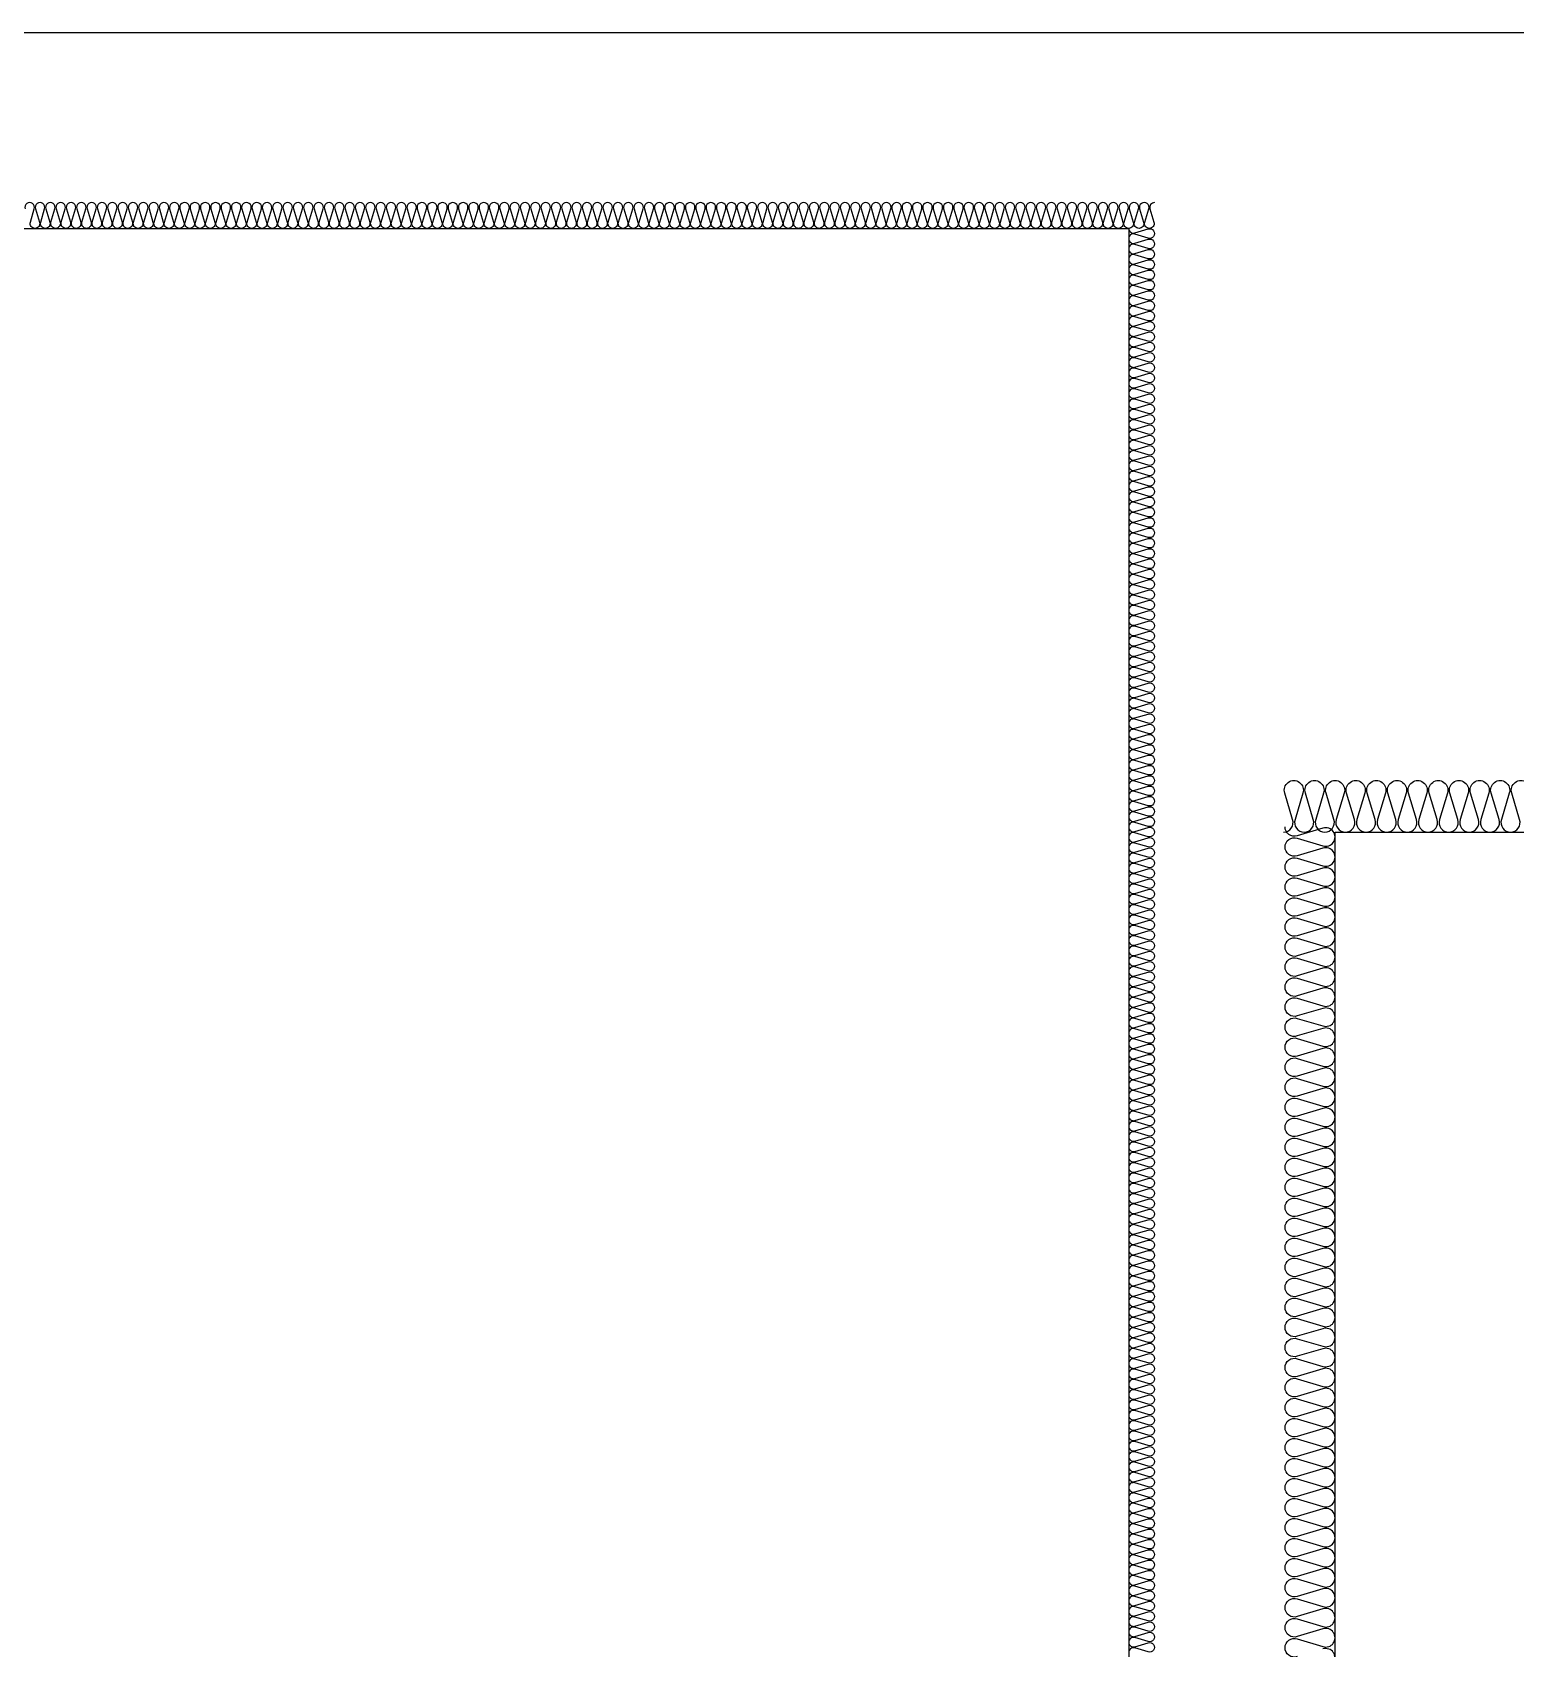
# Model space of a CAD drawing. Header units: millimetres. Extents: x 19868 to 801382, y -4805 to 85279.
# Drawn here: x 556363 to 559238, y 40546 to 43679 of the extents above; entities that cross this region are included whole.
import ezdxf

# ---------------------------------------------------------------- set-up
doc = ezdxf.new("R2010")
doc.units = ezdxf.units.MM
doc.header["$LTSCALE"] = 250
doc.layers.add('A-FIN', color=6, linetype='Continuous')
doc.layers.add('ISL', color=251, linetype='Continuous')

msp = doc.modelspace()

# ---------------------------------------------------------------- linework, layer by layer
at = {"layer": 'A-FIN'}
msp.add_line((547938.2, 43678.9), (575738.2, 43678.9), dxfattribs=at)
at = {"layer": 'ISL'}
for points in [[(542738.2, 35028.9), (542788.2, 35028.9), (542788.2, 42428.9), (543588.2, 42428.9), (543588.2, 43348.9), (547688.2, 43348.9), (547688.2, 42378.9), (548588.2, 42378.9), (548588.2, 43298.9), (558488.2, 43298.9), (558488.2, 35028.9), (558538.2, 35028.9)], [(558888.2, 34478.9), (558888.2, 42128.9), (559638.2, 42128.9), (559638.2, 43248.9), (569638.2, 43248.9), (569638.2, 42328.9), (570638.2, 42328.9), (570638.2, 43248.9), (574638.2, 43248.9), (574638.2, 42328.9), (575638.2, 42328.9), (575638.2, 43108.9), (579438.2, 43108.9), (579438.2, 42878.9), (579538.2, 42878.9)]]:
    msp.add_lwpolyline(points, dxfattribs=at)
for points in [[(558538.2, 43348.9, 0.508311), (558529.4, 43336.8), (558537.1, 43311.1, -0.509267), (558528.2, 43298.9, -0.509267), (558519.4, 43311.1), (558527.1, 43336.8, 1.372593), (558509.4, 43336.8), (558517.1, 43311.1, -0.509267), (558508.2, 43298.9, -0.509267), (558499.4, 43311.1), (558507.1, 43336.8, 1.372593), (558489.4, 43336.8), (558497.1, 43311.1, -0.509267), (558488.2, 43298.9, -0.509267), (558479.4, 43311.1), (558487.1, 43336.8, 1.372593), (558469.4, 43336.8), (558477.1, 43311.1, -0.509267), (558468.2, 43298.9, -0.509267), (558459.4, 43311.1), (558467.1, 43336.8, 1.372593), (558449.4, 43336.8), (558457.1, 43311.1, -0.509267), (558448.2, 43298.9, -0.509267), (558439.4, 43311.1), (558447.1, 43336.8, 1.372593), (558429.4, 43336.8), (558437.1, 43311.1, -0.509267), (558428.2, 43298.9, -0.509267), (558419.4, 43311.1), (558427.1, 43336.8, 1.372593), (558409.4, 43336.8), (558417.1, 43311.1, -0.509267), (558408.2, 43298.9, -0.509267), (558399.4, 43311.1), (558407.1, 43336.8, 1.372593), (558389.4, 43336.8), (558397.1, 43311.1, -0.509267), (558388.2, 43298.9, -0.509267), (558379.4, 43311.1), (558387.1, 43336.8, 1.372593), (558369.4, 43336.8), (558377.1, 43311.1, -0.509267), (558368.2, 43298.9, -0.509267), (558359.4, 43311.1), (558367.1, 43336.8, 1.372593), (558349.4, 43336.8), (558357.1, 43311.1, -0.509267), (558348.2, 43298.9, -0.509267), (558339.4, 43311.1), (558347.1, 43336.8, 1.372593), (558329.4, 43336.8), (558337.1, 43311.1, -0.509267), (558328.2, 43298.9, -0.509267), (558319.4, 43311.1), (558327.1, 43336.8, 1.372593), (558309.4, 43336.8), (558317.1, 43311.1, -0.509267), (558308.2, 43298.9, -0.509267), (558299.4, 43311.1), (558307.1, 43336.8, 1.372593), (558289.4, 43336.8), (558297.1, 43311.1, -0.509267), (558288.2, 43298.9, -0.509267), (558279.4, 43311.1), (558287.1, 43336.8, 1.372593), (558269.4, 43336.8), (558277.1, 43311.1, -0.509267), (558268.2, 43298.9, -0.509267), (558259.4, 43311.1), (558267.1, 43336.8, 1.372593), (558249.4, 43336.8), (558257.1, 43311.1, -0.509267), (558248.2, 43298.9, -0.509267), (558239.4, 43311.1), (558247.1, 43336.8, 1.372593), (558229.4, 43336.8), (558237.1, 43311.1, -0.509267), (558228.2, 43298.9, -0.509267), (558219.4, 43311.1), (558227.1, 43336.8, 1.372593), (558209.4, 43336.8), (558217.1, 43311.1, -0.509267), (558208.2, 43298.9, -0.509267), (558199.4, 43311.1), (558207.1, 43336.8, 1.372593), (558189.4, 43336.8), (558197.1, 43311.1, -0.509267), (558188.2, 43298.9, -0.509267), (558179.4, 43311.1), (558187.1, 43336.8, 1.372593), (558169.4, 43336.8), (558177.1, 43311.1, -0.509267), (558168.2, 43298.9, -0.509267), (558159.4, 43311.1), (558167.1, 43336.8, 1.372593), (558149.4, 43336.8), (558157.1, 43311.1, -0.509267), (558148.2, 43298.9, -0.509267), (558139.4, 43311.1), (558147.1, 43336.8, 1.372593), (558129.4, 43336.8), (558137.1, 43311.1, -0.509267), (558128.2, 43298.9, -0.509267), (558119.4, 43311.1), (558127.1, 43336.8, 1.372593), (558109.4, 43336.8), (558117.1, 43311.1, -0.509267), (558108.2, 43298.9, -0.509267), (558099.4, 43311.1), (558107.1, 43336.8, 1.372593), (558089.4, 43336.8), (558097.1, 43311.1, -0.509267), (558088.2, 43298.9, -0.509267), (558079.4, 43311.1), (558087.1, 43336.8, 1.372593), (558069.4, 43336.8), (558077.1, 43311.1, -0.509267), (558068.2, 43298.9, -0.509267), (558059.4, 43311.1), (558067.1, 43336.8, 1.372593), (558049.4, 43336.8), (558057.1, 43311.1, -0.509267), (558048.2, 43298.9, -0.509267), (558039.4, 43311.1), (558047.1, 43336.8, 1.372593), (558029.4, 43336.8), (558037.1, 43311.1, -0.509267), (558028.2, 43298.9, -0.509267), (558019.4, 43311.1), (558027.1, 43336.8, 1.372593), (558009.4, 43336.8), (558017.1, 43311.1, -0.509267), (558008.2, 43298.9, -0.509267), (557999.4, 43311.1), (558007.1, 43336.8, 1.372593), (557989.4, 43336.8), (557997.1, 43311.1, -0.509267), (557988.2, 43298.9, -0.509267), (557979.4, 43311.1), (557987.1, 43336.8, 1.372593), (557969.4, 43336.8), (557977.1, 43311.1, -0.509267), (557968.2, 43298.9, -0.509267), (557959.4, 43311.1), (557967.1, 43336.8, 1.372593), (557949.4, 43336.8), (557957.1, 43311.1, -0.509267), (557948.2, 43298.9, -0.509267), (557939.4, 43311.1), (557947.1, 43336.8, 1.372593), (557929.4, 43336.8), (557937.1, 43311.1, -0.509267), (557928.2, 43298.9, -0.509267), (557919.4, 43311.1), (557927.1, 43336.8, 1.372593), (557909.4, 43336.8), (557917.1, 43311.1, -0.509267), (557908.2, 43298.9, -0.509267), (557899.4, 43311.1), (557907.1, 43336.8, 1.372593), (557889.4, 43336.8), (557897.1, 43311.1, -0.509267), (557888.2, 43298.9, -0.509267), (557879.4, 43311.1), (557887.1, 43336.8, 1.372593), (557869.4, 43336.8), (557877.1, 43311.1, -0.509267), (557868.2, 43298.9, -0.509267), (557859.4, 43311.1), (557867.1, 43336.8, 1.372593), (557849.4, 43336.8), (557857.1, 43311.1, -0.509267), (557848.2, 43298.9, -0.509267), (557839.4, 43311.1), (557847.1, 43336.8, 1.372593), (557829.4, 43336.8), (557837.1, 43311.1, -0.509267), (557828.2, 43298.9, -0.509267), (557819.4, 43311.1), (557827.1, 43336.8, 1.372593), (557809.4, 43336.8), (557817.1, 43311.1, -0.509267), (557808.2, 43298.9, -0.509267), (557799.4, 43311.1), (557807.1, 43336.8, 1.372593), (557789.4, 43336.8), (557797.1, 43311.1, -0.509267), (557788.2, 43298.9, -0.509267), (557779.4, 43311.1), (557787.1, 43336.8, 1.372593), (557769.4, 43336.8), (557777.1, 43311.1, -0.509267), (557768.2, 43298.9, -0.509267), (557759.4, 43311.1), (557767.1, 43336.8, 1.372593), (557749.4, 43336.8), (557757.1, 43311.1, -0.509267), (557748.2, 43298.9, -0.509267), (557739.4, 43311.1), (557747.1, 43336.8, 1.372593), (557729.4, 43336.8), (557737.1, 43311.1, -0.509267), (557728.2, 43298.9, -0.509267), (557719.4, 43311.1), (557727.1, 43336.8, 1.372593), (557709.4, 43336.8), (557717.1, 43311.1, -0.509267), (557708.2, 43298.9, -0.509267), (557699.4, 43311.1), (557707.1, 43336.8, 1.372593), (557689.4, 43336.8), (557697.1, 43311.1, -0.509267), (557688.2, 43298.9, -0.509267), (557679.4, 43311.1), (557687.1, 43336.8, 1.372593), (557669.4, 43336.8), (557677.1, 43311.1, -0.509267), (557668.2, 43298.9, -0.509267), (557659.4, 43311.1), (557667.1, 43336.8, 1.372593), (557649.4, 43336.8), (557657.1, 43311.1, -0.509267), (557648.2, 43298.9, -0.509267), (557639.4, 43311.1), (557647.1, 43336.8, 1.372593), (557629.4, 43336.8), (557637.1, 43311.1, -0.509267), (557628.2, 43298.9, -0.509267), (557619.4, 43311.1), (557627.1, 43336.8, 1.372593), (557609.4, 43336.8), (557617.1, 43311.1, -0.509267), (557608.2, 43298.9, -0.509267), (557599.4, 43311.1), (557607.1, 43336.8, 1.372593), (557589.4, 43336.8), (557597.1, 43311.1, -0.509267), (557588.2, 43298.9, -0.509267), (557579.4, 43311.1), (557587.1, 43336.8, 1.372593), (557569.4, 43336.8), (557577.1, 43311.1, -0.509267), (557568.2, 43298.9, -0.509267), (557559.4, 43311.1), (557567.1, 43336.8, 1.372593), (557549.4, 43336.8), (557557.1, 43311.1, -0.509267), (557548.2, 43298.9, -0.509267), (557539.4, 43311.1), (557547.1, 43336.8, 1.372593), (557529.4, 43336.8), (557537.1, 43311.1, -0.509267), (557528.2, 43298.9, -0.509267), (557519.4, 43311.1), (557527.1, 43336.8, 1.372593), (557509.4, 43336.8), (557517.1, 43311.1, -0.509267), (557508.2, 43298.9, -0.509267), (557499.4, 43311.1), (557507.1, 43336.8, 1.372593), (557489.4, 43336.8), (557497.1, 43311.1, -0.509267), (557488.2, 43298.9, -0.509267), (557479.4, 43311.1), (557487.1, 43336.8, 1.372593), (557469.4, 43336.8), (557477.1, 43311.1, -0.509267), (557468.2, 43298.9, -0.509267), (557459.4, 43311.1), (557467.1, 43336.8, 1.372593), (557449.4, 43336.8), (557457.1, 43311.1, -0.509267), (557448.2, 43298.9, -0.509267), (557439.4, 43311.1), (557447.1, 43336.8, 1.372593), (557429.4, 43336.8), (557437.1, 43311.1, -0.509267), (557428.2, 43298.9, -0.509267), (557419.4, 43311.1), (557427.1, 43336.8, 1.372593), (557409.4, 43336.8), (557417.1, 43311.1, -0.509267), (557408.2, 43298.9, -0.509267), (557399.4, 43311.1), (557407.1, 43336.8, 1.372593), (557389.4, 43336.8), (557397.1, 43311.1, -0.509267), (557388.2, 43298.9, -0.509267), (557379.4, 43311.1), (557387.1, 43336.8, 1.372593), (557369.4, 43336.8), (557377.1, 43311.1, -0.509267), (557368.2, 43298.9, -0.509267), (557359.4, 43311.1), (557367.1, 43336.8, 1.372593), (557349.4, 43336.8), (557357.1, 43311.1, -0.509267), (557348.2, 43298.9, -0.509267), (557339.4, 43311.1), (557347.1, 43336.8, 1.372593), (557329.4, 43336.8), (557337.1, 43311.1, -0.509267), (557328.2, 43298.9, -0.509267), (557319.4, 43311.1), (557327.1, 43336.8, 1.372593), (557309.4, 43336.8), (557317.1, 43311.1, -0.509267), (557308.2, 43298.9, -0.509267), (557299.4, 43311.1), (557307.1, 43336.8, 1.372593), (557289.4, 43336.8), (557297.1, 43311.1, -0.509267), (557288.2, 43298.9, -0.509267), (557279.4, 43311.1), (557287.1, 43336.8, 1.372593), (557269.4, 43336.8), (557277.1, 43311.1, -0.509267), (557268.2, 43298.9, -0.509267), (557259.4, 43311.1), (557267.1, 43336.8, 1.372593), (557249.4, 43336.8), (557257.1, 43311.1, -0.509267), (557248.2, 43298.9, -0.509267), (557239.4, 43311.1), (557247.1, 43336.8, 1.372593), (557229.4, 43336.8), (557237.1, 43311.1, -0.509267), (557228.2, 43298.9, -0.509267), (557219.4, 43311.1), (557227.1, 43336.8, 1.372593), (557209.4, 43336.8), (557217.1, 43311.1, -0.509267), (557208.2, 43298.9, -0.509267), (557199.4, 43311.1), (557207.1, 43336.8, 1.372593), (557189.4, 43336.8), (557197.1, 43311.1, -0.509267), (557188.2, 43298.9, -0.509267), (557179.4, 43311.1), (557187.1, 43336.8, 1.372593), (557169.4, 43336.8), (557177.1, 43311.1, -0.509267), (557168.2, 43298.9, -0.509267), (557159.4, 43311.1), (557167.1, 43336.8, 1.372593), (557149.4, 43336.8), (557157.1, 43311.1, -0.509267), (557148.2, 43298.9, -0.509267), (557139.4, 43311.1), (557147.1, 43336.8, 1.372593), (557129.4, 43336.8), (557137.1, 43311.1, -0.509267), (557128.2, 43298.9, -0.509267), (557119.4, 43311.1), (557127.1, 43336.8, 1.372593), (557109.4, 43336.8), (557117.1, 43311.1, -0.509267), (557108.2, 43298.9, -0.509267), (557099.4, 43311.1), (557107.1, 43336.8, 1.372593), (557089.4, 43336.8), (557097.1, 43311.1, -0.509267), (557088.2, 43298.9, -0.509267), (557079.4, 43311.1), (557087.1, 43336.8, 1.372593), (557069.4, 43336.8), (557077.1, 43311.1, -0.509267), (557068.2, 43298.9, -0.509267), (557059.4, 43311.1), (557067.1, 43336.8, 1.372593), (557049.4, 43336.8), (557057.1, 43311.1, -0.509267), (557048.2, 43298.9, -0.509267), (557039.4, 43311.1), (557047.1, 43336.8, 1.372593), (557029.4, 43336.8), (557037.1, 43311.1, -0.509267), (557028.2, 43298.9, -0.509267), (557019.4, 43311.1), (557027.1, 43336.8, 1.372593), (557009.4, 43336.8), (557017.1, 43311.1, -0.509267), (557008.2, 43298.9, -0.509267), (556999.4, 43311.1), (557007.1, 43336.8, 1.372593), (556989.4, 43336.8), (556997.1, 43311.1, -0.509267), (556988.2, 43298.9, -0.509267), (556979.4, 43311.1), (556987.1, 43336.8, 1.372593), (556969.4, 43336.8), (556977.1, 43311.1, -0.509267), (556968.2, 43298.9, -0.509267), (556959.4, 43311.1), (556967.1, 43336.8, 1.372593), (556949.4, 43336.8), (556957.1, 43311.1, -0.509267), (556948.2, 43298.9, -0.509267), (556939.4, 43311.1), (556947.1, 43336.8, 1.372593), (556929.4, 43336.8), (556937.1, 43311.1, -0.509267), (556928.2, 43298.9, -0.509267), (556919.4, 43311.1), (556927.1, 43336.8, 1.372593), (556909.4, 43336.8), (556917.1, 43311.1, -0.509267), (556908.2, 43298.9, -0.509267), (556899.4, 43311.1), (556907.1, 43336.8, 1.372593), (556889.4, 43336.8), (556897.1, 43311.1, -0.509267), (556888.2, 43298.9, -0.509267), (556879.4, 43311.1), (556887.1, 43336.8, 1.372593), (556869.4, 43336.8), (556877.1, 43311.1, -0.509267), (556868.2, 43298.9, -0.509267), (556859.4, 43311.1), (556867.1, 43336.8, 1.372593), (556849.4, 43336.8), (556857.1, 43311.1, -0.509267), (556848.2, 43298.9, -0.509267), (556839.4, 43311.1), (556847.1, 43336.8, 1.372593), (556829.4, 43336.8), (556837.1, 43311.1, -0.509267), (556828.2, 43298.9, -0.509267), (556819.4, 43311.1), (556827.1, 43336.8, 1.372593), (556809.4, 43336.8), (556817.1, 43311.1, -0.509267), (556808.2, 43298.9, -0.509267), (556799.4, 43311.1), (556807.1, 43336.8, 1.372593), (556789.4, 43336.8), (556797.1, 43311.1, -0.509267), (556788.2, 43298.9, -0.509267), (556779.4, 43311.1), (556787.1, 43336.8, 1.372593), (556769.4, 43336.8), (556777.1, 43311.1, -0.509267), (556768.2, 43298.9, -0.509267), (556759.4, 43311.1), (556767.1, 43336.8, 1.372593), (556749.4, 43336.8), (556757.1, 43311.1, -0.509267), (556748.2, 43298.9, -0.509267), (556739.4, 43311.1), (556747.1, 43336.8, 1.372593), (556729.4, 43336.8), (556737.1, 43311.1, -0.509267), (556728.2, 43298.9, -0.509267), (556719.4, 43311.1), (556727.1, 43336.8, 1.372593), (556709.4, 43336.8), (556717.1, 43311.1, -0.509267), (556708.2, 43298.9, -0.509267), (556699.4, 43311.1), (556707.1, 43336.8, 1.372593), (556689.4, 43336.8), (556697.1, 43311.1, -0.509267), (556688.2, 43298.9, -0.509267), (556679.4, 43311.1), (556687.1, 43336.8, 1.372593), (556669.4, 43336.8), (556677.1, 43311.1, -0.509267), (556668.2, 43298.9, -0.509267), (556659.4, 43311.1), (556667.1, 43336.8, 1.372593), (556649.4, 43336.8), (556657.1, 43311.1, -0.509267), (556648.2, 43298.9, -0.509267), (556639.4, 43311.1), (556647.1, 43336.8, 1.372593), (556629.4, 43336.8), (556637.1, 43311.1, -0.509267), (556628.2, 43298.9, -0.509267), (556619.4, 43311.1), (556627.1, 43336.8, 1.372593), (556609.4, 43336.8), (556617.1, 43311.1, -0.509267), (556608.2, 43298.9, -0.509267), (556599.4, 43311.1), (556607.1, 43336.8, 1.372593), (556589.4, 43336.8), (556597.1, 43311.1, -0.509267), (556588.2, 43298.9, -0.509267), (556579.4, 43311.1), (556587.1, 43336.8, 1.372593), (556569.4, 43336.8), (556577.1, 43311.1, -0.509267), (556568.2, 43298.9, -0.509267), (556559.4, 43311.1), (556567.1, 43336.8, 1.372593), (556549.4, 43336.8), (556557.1, 43311.1, -0.509267), (556548.2, 43298.9, -0.509267), (556539.4, 43311.1), (556547.1, 43336.8, 1.372593), (556529.4, 43336.8), (556537.1, 43311.1, -0.509267), (556528.2, 43298.9, -0.509267), (556519.4, 43311.1), (556527.1, 43336.8, 1.372593), (556509.4, 43336.8), (556517.1, 43311.1, -0.509267), (556508.2, 43298.9, -0.509267), (556499.4, 43311.1), (556507.1, 43336.8, 1.372593), (556489.4, 43336.8), (556497.1, 43311.1, -0.509267), (556488.2, 43298.9, -0.509267), (556479.4, 43311.1), (556487.1, 43336.8, 1.372593), (556469.4, 43336.8), (556477.1, 43311.1, -0.509267), (556468.2, 43298.9, -0.509267), (556459.4, 43311.1), (556467.1, 43336.8, 1.372593), (556449.4, 43336.8), (556457.1, 43311.1, -0.509267), (556448.2, 43298.9, -0.509267), (556439.4, 43311.1), (556447.1, 43336.8, 1.372593), (556429.4, 43336.8), (556437.1, 43311.1, -0.509267), (556428.2, 43298.9, -0.509267), (556419.4, 43311.1), (556427.1, 43336.8, 1.372593), (556409.4, 43336.8), (556417.1, 43311.1, -0.509267), (556408.2, 43298.9, -0.509267), (556399.4, 43311.1), (556407.1, 43336.8, 1.372593), (556389.4, 43336.8), (556397.1, 43311.1, -0.509267), (556388.2, 43298.9, -0.509267), (556379.4, 43311.1), (556387.1, 43336.8, 1.372593), (556369.4, 43336.8), (556377.1, 43311.1, -0.509267), (556368.2, 43298.9, -0.509267), (556359.4, 43311.1), (556367.1, 43336.8, 1.372593), (556349.4, 43336.8)], [(558488.2, 43298.9, 0.509267), (558500.3, 43290.1), (558526.1, 43297.8, -1.372593), (558526.1, 43280.1), (558500.3, 43287.8, 0.509267), (558488.2, 43278.9, 0.509267), (558500.3, 43270.1), (558526.1, 43277.8, -1.372593), (558526.1, 43260.1), (558500.3, 43267.8, 0.509267), (558488.2, 43258.9, 0.509267), (558500.3, 43250.1), (558526.1, 43257.8, -1.372593), (558526.1, 43240.1), (558500.3, 43247.8, 0.509267), (558488.2, 43238.9, 0.509267), (558500.3, 43230.1), (558526.1, 43237.8, -1.372593), (558526.1, 43220.1), (558500.3, 43227.8, 0.509267), (558488.2, 43218.9, 0.509267), (558500.3, 43210.1), (558526.1, 43217.8, -1.372593), (558526.1, 43200.1), (558500.3, 43207.8, 0.509267), (558488.2, 43198.9, 0.509267), (558500.3, 43190.1), (558526.1, 43197.8, -1.372593), (558526.1, 43180.1), (558500.3, 43187.8, 0.509267), (558488.2, 43178.9, 0.509267), (558500.3, 43170.1), (558526.1, 43177.8, -1.372593), (558526.1, 43160.1), (558500.3, 43167.8, 0.509267), (558488.2, 43158.9, 0.509267), (558500.3, 43150.1), (558526.1, 43157.8, -1.372593), (558526.1, 43140.1), (558500.3, 43147.8, 0.509267), (558488.2, 43138.9, 0.509267), (558500.3, 43130.1), (558526.1, 43137.8, -1.372593), (558526.1, 43120.1), (558500.3, 43127.8, 0.509267), (558488.2, 43118.9, 0.509267), (558500.3, 43110.1), (558526.1, 43117.8, -1.372593), (558526.1, 43100.1), (558500.3, 43107.8, 0.509267), (558488.2, 43098.9, 0.509267), (558500.3, 43090.1), (558526.1, 43097.8, -1.372593), (558526.1, 43080.1), (558500.3, 43087.8, 0.509267), (558488.2, 43078.9, 0.509267), (558500.3, 43070.1), (558526.1, 43077.8, -1.372593), (558526.1, 43060.1), (558500.3, 43067.8, 0.509267), (558488.2, 43058.9, 0.509267), (558500.3, 43050.1), (558526.1, 43057.8, -1.372593), (558526.1, 43040.1), (558500.3, 43047.8, 0.509267), (558488.2, 43038.9, 0.509267), (558500.3, 43030.1), (558526.1, 43037.8, -1.372593), (558526.1, 43020.1), (558500.3, 43027.8, 0.509267), (558488.2, 43018.9, 0.509267), (558500.3, 43010.1), (558526.1, 43017.8, -1.372593), (558526.1, 43000.1), (558500.3, 43007.8, 0.509267), (558488.2, 42998.9, 0.509267), (558500.3, 42990.1), (558526.1, 42997.8, -1.372593), (558526.1, 42980.1), (558500.3, 42987.8, 0.509267), (558488.2, 42978.9, 0.509267), (558500.3, 42970.1), (558526.1, 42977.8, -1.372593), (558526.1, 42960.1), (558500.3, 42967.8, 0.509267), (558488.2, 42958.9, 0.509267), (558500.3, 42950.1), (558526.1, 42957.8, -1.372593), (558526.1, 42940.1), (558500.3, 42947.8, 0.509267), (558488.2, 42938.9, 0.509267), (558500.3, 42930.1), (558526.1, 42937.8, -1.372593), (558526.1, 42920.1), (558500.3, 42927.8, 0.509267), (558488.2, 42918.9, 0.509267), (558500.3, 42910.1), (558526.1, 42917.8, -1.372593), (558526.1, 42900.1), (558500.3, 42907.8, 0.509267), (558488.2, 42898.9, 0.509267), (558500.3, 42890.1), (558526.1, 42897.8, -1.372593), (558526.1, 42880.1), (558500.3, 42887.8, 0.509267), (558488.2, 42878.9, 0.509267), (558500.3, 42870.1), (558526.1, 42877.8, -1.372593), (558526.1, 42860.1), (558500.3, 42867.8, 0.509267), (558488.2, 42858.9, 0.509267), (558500.3, 42850.1), (558526.1, 42857.8, -1.372593), (558526.1, 42840.1), (558500.3, 42847.8, 0.509267), (558488.2, 42838.9, 0.509267), (558500.3, 42830.1), (558526.1, 42837.8, -1.372593), (558526.1, 42820.1), (558500.3, 42827.8, 0.509267), (558488.2, 42818.9, 0.509267), (558500.3, 42810.1), (558526.1, 42817.8, -1.372593), (558526.1, 42800.1), (558500.3, 42807.8, 0.509267), (558488.2, 42798.9, 0.509267), (558500.3, 42790.1), (558526.1, 42797.8, -1.372593), (558526.1, 42780.1), (558500.3, 42787.8, 0.509267), (558488.2, 42778.9, 0.509267), (558500.3, 42770.1), (558526.1, 42777.8, -1.372593), (558526.1, 42760.1), (558500.3, 42767.8, 0.509267), (558488.2, 42758.9, 0.509267), (558500.3, 42750.1), (558526.1, 42757.8, -1.372593), (558526.1, 42740.1), (558500.3, 42747.8, 0.509267), (558488.2, 42738.9, 0.509267), (558500.3, 42730.1), (558526.1, 42737.8, -1.372593), (558526.1, 42720.1), (558500.3, 42727.8, 0.509267), (558488.2, 42718.9, 0.509267), (558500.3, 42710.1), (558526.1, 42717.8, -1.372593), (558526.1, 42700.1), (558500.3, 42707.8, 0.509267), (558488.2, 42698.9, 0.509267), (558500.3, 42690.1), (558526.1, 42697.8, -1.372593), (558526.1, 42680.1), (558500.3, 42687.8, 0.509267), (558488.2, 42678.9, 0.509267), (558500.3, 42670.1), (558526.1, 42677.8, -1.372593), (558526.1, 42660.1), (558500.3, 42667.8, 0.509267), (558488.2, 42658.9, 0.509267), (558500.3, 42650.1), (558526.1, 42657.8, -1.372593), (558526.1, 42640.1), (558500.3, 42647.8, 0.509267), (558488.2, 42638.9, 0.509267), (558500.3, 42630.1), (558526.1, 42637.8, -1.372593), (558526.1, 42620.1), (558500.3, 42627.8, 0.509267), (558488.2, 42618.9, 0.509267), (558500.3, 42610.1), (558526.1, 42617.8, -1.372593), (558526.1, 42600.1), (558500.3, 42607.8, 0.509267), (558488.2, 42598.9, 0.509267), (558500.3, 42590.1), (558526.1, 42597.8, -1.372593), (558526.1, 42580.1), (558500.3, 42587.8, 0.509267), (558488.2, 42578.9, 0.509267), (558500.3, 42570.1), (558526.1, 42577.8, -1.372593), (558526.1, 42560.1), (558500.3, 42567.8, 0.509267), (558488.2, 42558.9, 0.509267), (558500.3, 42550.1), (558526.1, 42557.8, -1.372593), (558526.1, 42540.1), (558500.3, 42547.8, 0.509267), (558488.2, 42538.9, 0.509267), (558500.3, 42530.1), (558526.1, 42537.8, -1.372593), (558526.1, 42520.1), (558500.3, 42527.8, 0.509267), (558488.2, 42518.9, 0.509267), (558500.3, 42510.1), (558526.1, 42517.8, -1.372593), (558526.1, 42500.1), (558500.3, 42507.8, 0.509267), (558488.2, 42498.9, 0.509267), (558500.3, 42490.1), (558526.1, 42497.8, -1.372593), (558526.1, 42480.1), (558500.3, 42487.8, 0.509267), (558488.2, 42478.9, 0.509267), (558500.3, 42470.1), (558526.1, 42477.8, -1.372593), (558526.1, 42460.1), (558500.3, 42467.8, 0.509267), (558488.2, 42458.9, 0.509267), (558500.3, 42450.1), (558526.1, 42457.8, -1.372593), (558526.1, 42440.1), (558500.3, 42447.8, 0.509267), (558488.2, 42438.9, 0.509267), (558500.3, 42430.1), (558526.1, 42437.8, -1.372593), (558526.1, 42420.1), (558500.3, 42427.8, 0.509267), (558488.2, 42418.9, 0.509267), (558500.3, 42410.1), (558526.1, 42417.8, -1.372593), (558526.1, 42400.1), (558500.3, 42407.8, 0.509267), (558488.2, 42398.9, 0.509267), (558500.3, 42390.1), (558526.1, 42397.8, -1.372593), (558526.1, 42380.1), (558500.3, 42387.8, 0.509267), (558488.2, 42378.9, 0.509267), (558500.3, 42370.1), (558526.1, 42377.8, -1.372593), (558526.1, 42360.1), (558500.3, 42367.8, 0.509267), (558488.2, 42358.9, 0.509267), (558500.3, 42350.1), (558526.1, 42357.8, -1.372593), (558526.1, 42340.1), (558500.3, 42347.8, 0.509267), (558488.2, 42338.9, 0.509267), (558500.3, 42330.1), (558526.1, 42337.8, -1.372593), (558526.1, 42320.1), (558500.3, 42327.8, 0.509267), (558488.2, 42318.9, 0.509267), (558500.3, 42310.1), (558526.1, 42317.8, -1.372593), (558526.1, 42300.1), (558500.3, 42307.8, 0.509267), (558488.2, 42298.9, 0.509267), (558500.3, 42290.1), (558526.1, 42297.8, -1.372593), (558526.1, 42280.1), (558500.3, 42287.8, 0.509267), (558488.2, 42278.9, 0.509267), (558500.3, 42270.1), (558526.1, 42277.8, -1.372593), (558526.1, 42260.1), (558500.3, 42267.8, 0.509267), (558488.2, 42258.9, 0.509267), (558500.3, 42250.1), (558526.1, 42257.8, -1.372593), (558526.1, 42240.1), (558500.3, 42247.8, 0.509267), (558488.2, 42238.9, 0.509267), (558500.3, 42230.1), (558526.1, 42237.8, -1.372593), (558526.1, 42220.1), (558500.3, 42227.8, 0.509267), (558488.2, 42218.9, 0.509267), (558500.3, 42210.1), (558526.1, 42217.8, -1.372593), (558526.1, 42200.1), (558500.3, 42207.8, 0.509267), (558488.2, 42198.9, 0.509267), (558500.3, 42190.1), (558526.1, 42197.8, -1.372593), (558526.1, 42180.1), (558500.3, 42187.8, 0.509267), (558488.2, 42178.9, 0.509267), (558500.3, 42170.1), (558526.1, 42177.8, -1.372593), (558526.1, 42160.1), (558500.3, 42167.8, 0.509267), (558488.2, 42158.9, 0.509267), (558500.3, 42150.1), (558526.1, 42157.8, -1.372593), (558526.1, 42140.1), (558500.3, 42147.8, 0.509267), (558488.2, 42138.9, 0.509267), (558500.3, 42130.1), (558526.1, 42137.8, -1.372593), (558526.1, 42120.1), (558500.3, 42127.8, 0.509267), (558488.2, 42118.9, 0.509267), (558500.3, 42110.1), (558526.1, 42117.8, -1.372593), (558526.1, 42100.1), (558500.3, 42107.8, 0.509267), (558488.2, 42098.9, 0.509267), (558500.3, 42090.1), (558526.1, 42097.8, -1.372593), (558526.1, 42080.1), (558500.3, 42087.8, 0.509267), (558488.2, 42078.9, 0.509267), (558500.3, 42070.1), (558526.1, 42077.8, -1.372593), (558526.1, 42060.1), (558500.3, 42067.8, 0.509267), (558488.2, 42058.9, 0.509267), (558500.3, 42050.1), (558526.1, 42057.8, -1.372593), (558526.1, 42040.1), (558500.3, 42047.8, 0.509267), (558488.2, 42038.9, 0.509267), (558500.3, 42030.1), (558526.1, 42037.8, -1.372593), (558526.1, 42020.1), (558500.3, 42027.8, 0.509267), (558488.2, 42018.9, 0.509267), (558500.3, 42010.1), (558526.1, 42017.8, -1.372593), (558526.1, 42000.1), (558500.3, 42007.8, 0.509267), (558488.2, 41998.9, 0.509267), (558500.3, 41990.1), (558526.1, 41997.8, -1.372593), (558526.1, 41980.1), (558500.3, 41987.8, 0.509267), (558488.2, 41978.9, 0.509267), (558500.3, 41970.1), (558526.1, 41977.8, -1.372593), (558526.1, 41960.1), (558500.3, 41967.8, 0.509267), (558488.2, 41958.9, 0.509267), (558500.3, 41950.1), (558526.1, 41957.8, -1.372593), (558526.1, 41940.1), (558500.3, 41947.8, 0.509267), (558488.2, 41938.9, 0.509267), (558500.3, 41930.1), (558526.1, 41937.8, -1.372593), (558526.1, 41920.1), (558500.3, 41927.8, 0.509267), (558488.2, 41918.9, 0.509267), (558500.3, 41910.1), (558526.1, 41917.8, -1.372593), (558526.1, 41900.1), (558500.3, 41907.8, 0.509267), (558488.2, 41898.9, 0.509267), (558500.3, 41890.1), (558526.1, 41897.8, -1.372593), (558526.1, 41880.1), (558500.3, 41887.8, 0.509267), (558488.2, 41878.9, 0.509267), (558500.3, 41870.1), (558526.1, 41877.8, -1.372593), (558526.1, 41860.1), (558500.3, 41867.8, 0.509267), (558488.2, 41858.9, 0.509267), (558500.3, 41850.1), (558526.1, 41857.8, -1.372593), (558526.1, 41840.1), (558500.3, 41847.8, 0.509267), (558488.2, 41838.9, 0.509267), (558500.3, 41830.1), (558526.1, 41837.8, -1.372593), (558526.1, 41820.1), (558500.3, 41827.8, 0.509267), (558488.2, 41818.9, 0.509267), (558500.3, 41810.1), (558526.1, 41817.8, -1.372593), (558526.1, 41800.1), (558500.3, 41807.8, 0.509267), (558488.2, 41798.9, 0.509267), (558500.3, 41790.1), (558526.1, 41797.8, -1.372593), (558526.1, 41780.1), (558500.3, 41787.8, 0.509267), (558488.2, 41778.9, 0.509267), (558500.3, 41770.1), (558526.1, 41777.8, -1.372593), (558526.1, 41760.1), (558500.3, 41767.8, 0.509267), (558488.2, 41758.9, 0.509267), (558500.3, 41750.1), (558526.1, 41757.8, -1.372593), (558526.1, 41740.1), (558500.3, 41747.8, 0.509267), (558488.2, 41738.9, 0.509267), (558500.3, 41730.1), (558526.1, 41737.8, -1.372593), (558526.1, 41720.1), (558500.3, 41727.8, 0.509267), (558488.2, 41718.9, 0.509267), (558500.3, 41710.1), (558526.1, 41717.8, -1.372593), (558526.1, 41700.1), (558500.3, 41707.8, 0.509267), (558488.2, 41698.9, 0.509267), (558500.3, 41690.1), (558526.1, 41697.8, -1.372593), (558526.1, 41680.1), (558500.3, 41687.8, 0.509267), (558488.2, 41678.9, 0.509267), (558500.3, 41670.1), (558526.1, 41677.8, -1.372593), (558526.1, 41660.1), (558500.3, 41667.8, 0.509267), (558488.2, 41658.9, 0.509267), (558500.3, 41650.1), (558526.1, 41657.8, -1.372593), (558526.1, 41640.1), (558500.3, 41647.8, 0.509267), (558488.2, 41638.9, 0.509267), (558500.3, 41630.1), (558526.1, 41637.8, -1.372593), (558526.1, 41620.1), (558500.3, 41627.8, 0.509267), (558488.2, 41618.9, 0.509267), (558500.3, 41610.1), (558526.1, 41617.8, -1.372593), (558526.1, 41600.1), (558500.3, 41607.8, 0.509267), (558488.2, 41598.9, 0.509267), (558500.3, 41590.1), (558526.1, 41597.8, -1.372593), (558526.1, 41580.1), (558500.3, 41587.8, 0.509267), (558488.2, 41578.9, 0.509267), (558500.3, 41570.1), (558526.1, 41577.8, -1.372593), (558526.1, 41560.1), (558500.3, 41567.8, 0.509267), (558488.2, 41558.9, 0.509267), (558500.3, 41550.1), (558526.1, 41557.8, -1.372593), (558526.1, 41540.1), (558500.3, 41547.8, 0.509267), (558488.2, 41538.9, 0.509267), (558500.3, 41530.1), (558526.1, 41537.8, -1.372593), (558526.1, 41520.1), (558500.3, 41527.8, 0.509267), (558488.2, 41518.9, 0.509267), (558500.3, 41510.1), (558526.1, 41517.8, -1.372593), (558526.1, 41500.1), (558500.3, 41507.8, 0.509267), (558488.2, 41498.9, 0.509267), (558500.3, 41490.1), (558526.1, 41497.8, -1.372593), (558526.1, 41480.1), (558500.3, 41487.8, 0.509267), (558488.2, 41478.9, 0.509267), (558500.3, 41470.1), (558526.1, 41477.8, -1.372593), (558526.1, 41460.1), (558500.3, 41467.8, 0.509267), (558488.2, 41458.9, 0.509267), (558500.3, 41450.1), (558526.1, 41457.8, -1.372593), (558526.1, 41440.1), (558500.3, 41447.8, 0.509267), (558488.2, 41438.9, 0.509267), (558500.3, 41430.1), (558526.1, 41437.8, -1.372593), (558526.1, 41420.1), (558500.3, 41427.8, 0.509267), (558488.2, 41418.9, 0.509267), (558500.3, 41410.1), (558526.1, 41417.8, -1.372593), (558526.1, 41400.1), (558500.3, 41407.8, 0.509267), (558488.2, 41398.9, 0.509267), (558500.3, 41390.1), (558526.1, 41397.8, -1.372593), (558526.1, 41380.1), (558500.3, 41387.8, 0.509267), (558488.2, 41378.9, 0.509267), (558500.3, 41370.1), (558526.1, 41377.8, -1.372593), (558526.1, 41360.1), (558500.3, 41367.8, 0.509267), (558488.2, 41358.9, 0.509267), (558500.3, 41350.1), (558526.1, 41357.8, -1.372593), (558526.1, 41340.1), (558500.3, 41347.8, 0.509267), (558488.2, 41338.9, 0.509267), (558500.3, 41330.1), (558526.1, 41337.8, -1.372593), (558526.1, 41320.1), (558500.3, 41327.8, 0.509267), (558488.2, 41318.9, 0.509267), (558500.3, 41310.1), (558526.1, 41317.8, -1.372593), (558526.1, 41300.1), (558500.3, 41307.8, 0.509267), (558488.2, 41298.9, 0.509267), (558500.3, 41290.1), (558526.1, 41297.8, -1.372593), (558526.1, 41280.1), (558500.3, 41287.8, 0.509267), (558488.2, 41278.9, 0.509267), (558500.3, 41270.1), (558526.1, 41277.8, -1.372593), (558526.1, 41260.1), (558500.3, 41267.8, 0.509267), (558488.2, 41258.9, 0.509267), (558500.3, 41250.1), (558526.1, 41257.8, -1.372593), (558526.1, 41240.1), (558500.3, 41247.8, 0.509267), (558488.2, 41238.9, 0.509267), (558500.3, 41230.1), (558526.1, 41237.8, -1.372593), (558526.1, 41220.1), (558500.3, 41227.8, 0.509267), (558488.2, 41218.9, 0.509267), (558500.3, 41210.1), (558526.1, 41217.8, -1.372593), (558526.1, 41200.1), (558500.3, 41207.8, 0.509267), (558488.2, 41198.9, 0.509267), (558500.3, 41190.1), (558526.1, 41197.8, -1.372593), (558526.1, 41180.1), (558500.3, 41187.8, 0.509267), (558488.2, 41178.9, 0.509267), (558500.3, 41170.1), (558526.1, 41177.8, -1.372593), (558526.1, 41160.1), (558500.3, 41167.8, 0.509267), (558488.2, 41158.9, 0.509267), (558500.3, 41150.1), (558526.1, 41157.8, -1.372593), (558526.1, 41140.1), (558500.3, 41147.8, 0.509267), (558488.2, 41138.9, 0.509267), (558500.3, 41130.1), (558526.1, 41137.8, -1.372593), (558526.1, 41120.1), (558500.3, 41127.8, 0.509267), (558488.2, 41118.9, 0.509267), (558500.3, 41110.1), (558526.1, 41117.8, -1.372593), (558526.1, 41100.1), (558500.3, 41107.8, 0.509267), (558488.2, 41098.9, 0.509267), (558500.3, 41090.1), (558526.1, 41097.8, -1.372593), (558526.1, 41080.1), (558500.3, 41087.8, 0.509267), (558488.2, 41078.9, 0.509267), (558500.3, 41070.1), (558526.1, 41077.8, -1.372593), (558526.1, 41060.1), (558500.3, 41067.8, 0.509267), (558488.2, 41058.9, 0.509267), (558500.3, 41050.1), (558526.1, 41057.8, -1.372593), (558526.1, 41040.1), (558500.3, 41047.8, 0.509267), (558488.2, 41038.9, 0.509267), (558500.3, 41030.1), (558526.1, 41037.8, -1.372593), (558526.1, 41020.1), (558500.3, 41027.8, 0.509267), (558488.2, 41018.9, 0.509267), (558500.3, 41010.1), (558526.1, 41017.8, -1.372593), (558526.1, 41000.1), (558500.3, 41007.8, 0.509267), (558488.2, 40998.9, 0.509267), (558500.3, 40990.1), (558526.1, 40997.8, -1.372593), (558526.1, 40980.1), (558500.3, 40987.8, 0.509267), (558488.2, 40978.9, 0.509267), (558500.3, 40970.1), (558526.1, 40977.8, -1.372593), (558526.1, 40960.1), (558500.3, 40967.8, 0.509267), (558488.2, 40958.9, 0.509267), (558500.3, 40950.1), (558526.1, 40957.8, -1.372593), (558526.1, 40940.1), (558500.3, 40947.8, 0.509267), (558488.2, 40938.9, 0.509267), (558500.3, 40930.1), (558526.1, 40937.8, -1.372593), (558526.1, 40920.1), (558500.3, 40927.8, 0.509267), (558488.2, 40918.9, 0.509267), (558500.3, 40910.1), (558526.1, 40917.8, -1.372593), (558526.1, 40900.1), (558500.3, 40907.8, 0.509267), (558488.2, 40898.9, 0.509267), (558500.3, 40890.1), (558526.1, 40897.8, -1.372593), (558526.1, 40880.1), (558500.3, 40887.8, 0.509267), (558488.2, 40878.9, 0.509267), (558500.3, 40870.1), (558526.1, 40877.8, -1.372593), (558526.1, 40860.1), (558500.3, 40867.8, 0.509267), (558488.2, 40858.9, 0.509267), (558500.3, 40850.1), (558526.1, 40857.8, -1.372593), (558526.1, 40840.1), (558500.3, 40847.8, 0.509267), (558488.2, 40838.9, 0.509267), (558500.3, 40830.1), (558526.1, 40837.8, -1.372593), (558526.1, 40820.1), (558500.3, 40827.8, 0.509267), (558488.2, 40818.9, 0.509267), (558500.3, 40810.1), (558526.1, 40817.8, -1.372593), (558526.1, 40800.1), (558500.3, 40807.8, 0.509267), (558488.2, 40798.9, 0.509267), (558500.3, 40790.1), (558526.1, 40797.8, -1.372593), (558526.1, 40780.1), (558500.3, 40787.8, 0.509267), (558488.2, 40778.9, 0.509267), (558500.3, 40770.1), (558526.1, 40777.8, -1.372593), (558526.1, 40760.1), (558500.3, 40767.8, 0.509267), (558488.2, 40758.9, 0.509267), (558500.3, 40750.1), (558526.1, 40757.8, -1.372593), (558526.1, 40740.1), (558500.3, 40747.8, 0.509267), (558488.2, 40738.9, 0.509267), (558500.3, 40730.1), (558526.1, 40737.8, -1.372593), (558526.1, 40720.1), (558500.3, 40727.8, 0.509267), (558488.2, 40718.9, 0.509267), (558500.3, 40710.1), (558526.1, 40717.8, -1.372593), (558526.1, 40700.1), (558500.3, 40707.8, 0.509267), (558488.2, 40698.9, 0.509267), (558500.3, 40690.1), (558526.1, 40697.8, -1.372593), (558526.1, 40680.1), (558500.3, 40687.8, 0.509267), (558488.2, 40678.9, 0.509267), (558500.3, 40670.1), (558526.1, 40677.8, -1.372593), (558526.1, 40660.1), (558500.3, 40667.8, 0.509267), (558488.2, 40658.9, 0.509267), (558500.3, 40650.1), (558526.1, 40657.8, -1.372593), (558526.1, 40640.1), (558500.3, 40647.8, 0.509267), (558488.2, 40638.9, 0.509267), (558500.3, 40630.1), (558526.1, 40637.8, -1.372593), (558526.1, 40620.1), (558500.3, 40627.8, 0.509267), (558488.2, 40618.9, 0.509267), (558500.3, 40610.1), (558526.1, 40617.8, -1.372593), (558526.1, 40600.1), (558500.3, 40607.8, 0.509267), (558488.2, 40598.9, 0.509267), (558500.3, 40590.1), (558526.1, 40597.8, -1.372593), (558526.1, 40580.1), (558500.3, 40587.8, 0.509267), (558488.2, 40578.9, 0.509267), (558500.3, 40570.1), (558526.1, 40577.8, -1.372593), (558526.1, 40560.1), (558500.3, 40567.8, 0.509267), (558488.2, 40558.9, 0.509267), (558500.3, 40550.1), (558526.1, 40557.8, -1.372593), (558526.1, 40540.1), (558500.3, 40547.8, 0.509267), (558488.2, 40538.9, 0.509267)], [(558788.2, 42128.9, 0.509267), (558805.9, 42153.2), (558790.6, 42204.7, -1.372593), (558825.9, 42204.7), (558810.6, 42153.2, 0.509267), (558828.2, 42128.9, 0.509267), (558845.9, 42153.2), (558830.6, 42204.7, -1.372593), (558865.9, 42204.7), (558850.6, 42153.2, 0.509267), (558868.2, 42128.9, 0.509267), (558885.9, 42153.2), (558870.6, 42204.7, -1.372593), (558905.9, 42204.7), (558890.6, 42153.2, 0.509267), (558908.2, 42128.9, 0.509267), (558925.9, 42153.2), (558910.6, 42204.7, -1.372593), (558945.9, 42204.7), (558930.6, 42153.2, 0.509267), (558948.2, 42128.9, 0.509267), (558965.9, 42153.2), (558950.6, 42204.7, -1.372593), (558985.9, 42204.7), (558970.6, 42153.2, 0.509267), (558988.2, 42128.9, 0.509267), (559005.9, 42153.2), (558990.6, 42204.7, -1.372593), (559025.9, 42204.7), (559010.6, 42153.2, 0.509267), (559028.2, 42128.9, 0.509267), (559045.9, 42153.2), (559030.6, 42204.7, -1.372593), (559065.9, 42204.7), (559050.6, 42153.2, 0.509267), (559068.2, 42128.9, 0.509267), (559085.9, 42153.2), (559070.6, 42204.7, -1.372593), (559105.9, 42204.7), (559090.6, 42153.2, 0.509267), (559108.2, 42128.9, 0.509267), (559125.9, 42153.2), (559110.6, 42204.7, -1.372593), (559145.9, 42204.7), (559130.6, 42153.2, 0.509267), (559148.2, 42128.9, 0.509267), (559165.9, 42153.2), (559150.6, 42204.7, -1.372593), (559185.9, 42204.7), (559170.6, 42153.2, 0.509267), (559188.2, 42128.9, 0.509267), (559205.9, 42153.2), (559190.6, 42204.7, -1.372593), (559225.9, 42204.7), (559210.6, 42153.2, 0.509267), (559228.2, 42128.9, 0.509267), (559245.9, 42153.2), (559230.6, 42204.7, -1.372593), (559265.9, 42204.7)], [(558814.7, 40531, -0.509267), (558791.2, 40548.1, -0.509267), (558814.7, 40565.2), (558864.7, 40550.4, 1.372593), (558864.7, 40584.6), (558814.7, 40569.8, -0.509267), (558791.2, 40586.9, -0.509267), (558814.7, 40604), (558864.7, 40589.2, 1.372593), (558864.7, 40623.4), (558814.7, 40608.6, -0.509267), (558791.2, 40625.7, -0.509267), (558814.7, 40642.8), (558864.7, 40628, 1.372593), (558864.7, 40662.2), (558814.7, 40647.4, -0.509267), (558791.2, 40664.5, -0.509267), (558814.7, 40681.6), (558864.7, 40666.8, 1.372593), (558864.7, 40701), (558814.7, 40686.2, -0.509267), (558791.2, 40703.3, -0.509267), (558814.7, 40720.4), (558864.7, 40705.6, 1.372593), (558864.7, 40739.8), (558814.7, 40725, -0.509267), (558791.2, 40742.1, -0.509267), (558814.7, 40759.2), (558864.7, 40744.4, 1.372593), (558864.7, 40778.6), (558814.7, 40763.8, -0.509267), (558791.2, 40780.9, -0.509267), (558814.7, 40798), (558864.7, 40783.2, 1.372593), (558864.7, 40817.4), (558814.7, 40802.6, -0.509267), (558791.2, 40819.7, -0.509267), (558814.7, 40836.8), (558864.7, 40822, 1.372593), (558864.7, 40856.2), (558814.7, 40841.4, -0.509267), (558791.2, 40858.5, -0.509267), (558814.7, 40875.6), (558864.7, 40860.8, 1.372593), (558864.7, 40895), (558814.7, 40880.2, -0.509267), (558791.2, 40897.3, -0.509267), (558814.7, 40914.4), (558864.7, 40899.6, 1.372593), (558864.7, 40933.8), (558814.7, 40919, -0.509267), (558791.2, 40936.1, -0.509267), (558814.7, 40953.2), (558864.7, 40938.4, 1.372593), (558864.7, 40972.6), (558814.7, 40957.8, -0.509267), (558791.2, 40974.9, -0.509267), (558814.7, 40992), (558864.7, 40977.2, 1.372593), (558864.7, 41011.4), (558814.7, 40996.6, -0.509267), (558791.2, 41013.7, -0.509267), (558814.7, 41030.8), (558864.7, 41016, 1.372593), (558864.7, 41050.2), (558814.7, 41035.4, -0.509267), (558791.2, 41052.5, -0.509267), (558814.7, 41069.6), (558864.7, 41054.8, 1.372593), (558864.7, 41089), (558814.7, 41074.2, -0.509267), (558791.2, 41091.3, -0.509267), (558814.7, 41108.4), (558864.7, 41093.6, 1.372593), (558864.7, 41127.8), (558814.7, 41113, -0.509267), (558791.2, 41130.1, -0.509267), (558814.7, 41147.2), (558864.7, 41132.4, 1.372593), (558864.7, 41166.6), (558814.7, 41151.8, -0.509267), (558791.2, 41168.9, -0.509267), (558814.7, 41186), (558864.7, 41171.2, 1.372593), (558864.7, 41205.4), (558814.7, 41190.6, -0.509267), (558791.2, 41207.7, -0.509267), (558814.7, 41224.8), (558864.7, 41210, 1.372593), (558864.7, 41244.2), (558814.7, 41229.4, -0.509267), (558791.2, 41246.5, -0.509267), (558814.7, 41263.6), (558864.7, 41248.8, 1.372593), (558864.7, 41283), (558814.7, 41268.2, -0.509267), (558791.2, 41285.3, -0.509267), (558814.7, 41302.4), (558864.7, 41287.6, 1.372593), (558864.7, 41321.8), (558814.7, 41307, -0.509267), (558791.2, 41324.1, -0.509267), (558814.7, 41341.2), (558864.7, 41326.4, 1.372593), (558864.7, 41360.6), (558814.7, 41345.8, -0.509267), (558791.2, 41362.9, -0.509267), (558814.7, 41380), (558864.7, 41365.2, 1.372593), (558864.7, 41399.4), (558814.7, 41384.6, -0.509267), (558791.2, 41401.7, -0.509267), (558814.7, 41418.8), (558864.7, 41404, 1.372593), (558864.7, 41438.2), (558814.7, 41423.4, -0.509267), (558791.2, 41440.5, -0.509267), (558814.7, 41457.6), (558864.7, 41442.8, 1.372593), (558864.7, 41477), (558814.7, 41462.2, -0.509267), (558791.2, 41479.3, -0.509267), (558814.7, 41496.4), (558864.7, 41481.6, 1.372593), (558864.7, 41515.8), (558814.7, 41501, -0.509267), (558791.2, 41518.1, -0.509267), (558814.7, 41535.2), (558864.7, 41520.4, 1.372593), (558864.7, 41554.6), (558814.7, 41539.8, -0.509267), (558791.2, 41556.9, -0.509267), (558814.7, 41574), (558864.7, 41559.2, 1.372593), (558864.7, 41593.4), (558814.7, 41578.6, -0.509267), (558791.2, 41595.7, -0.509267), (558814.7, 41612.8), (558864.7, 41598, 1.372593), (558864.7, 41632.2), (558814.7, 41617.4, -0.509267), (558791.2, 41634.5, -0.509267), (558814.7, 41651.6), (558864.7, 41636.8, 1.372593), (558864.7, 41671), (558814.7, 41656.2, -0.509267), (558791.2, 41673.3, -0.509267), (558814.7, 41690.4), (558864.7, 41675.6, 1.372593), (558864.7, 41709.8), (558814.7, 41695, -0.509267), (558791.2, 41712.1, -0.509267), (558814.7, 41729.2), (558864.7, 41714.4, 1.372593), (558864.7, 41748.6), (558814.7, 41733.8, -0.509267), (558791.2, 41750.9, -0.509267), (558814.7, 41768), (558864.7, 41753.2, 1.372593), (558864.7, 41787.4), (558814.7, 41772.6, -0.509267), (558791.2, 41789.7, -0.509267), (558814.7, 41806.8), (558864.7, 41792, 1.372593), (558864.7, 41826.2), (558814.7, 41811.4, -0.509267), (558791.2, 41828.5, -0.509267), (558814.7, 41845.6), (558864.7, 41830.8, 1.372593), (558864.7, 41865), (558814.7, 41850.2, -0.509267), (558791.2, 41867.3, -0.509267), (558814.7, 41884.4), (558864.7, 41869.6, 1.372593), (558864.7, 41903.8), (558814.7, 41889, -0.509267), (558791.2, 41906.1, -0.509267), (558814.7, 41923.2), (558864.7, 41908.4, 1.372593), (558864.7, 41942.6), (558814.7, 41927.8, -0.509267), (558791.2, 41944.9, -0.509267), (558814.7, 41962), (558864.7, 41947.2, 1.372593), (558864.7, 41981.4), (558814.7, 41966.6, -0.509267), (558791.2, 41983.7, -0.509267), (558814.7, 42000.8), (558864.7, 41986, 1.372593), (558864.7, 42020.2), (558814.7, 42005.4, -0.509267), (558791.2, 42022.5, -0.509267), (558814.7, 42039.6), (558864.7, 42024.8, 1.372593), (558864.7, 42059), (558814.7, 42044.2, -0.509267), (558791.2, 42061.3, -0.509267), (558814.7, 42078.4), (558864.7, 42063.6, 1.372593), (558864.7, 42097.8), (558814.7, 42083, -0.509267), (558791.2, 42100.1, -0.509267), (558814.7, 42117.2), (558864.7, 42102.4, 1.372593), (558864.7, 42136.6), (558814.7, 42121.8, -0.509267), (558791.2, 42138.9)], [(558864.7, 40511.6, 1.372593), (558864.7, 40545.8)]]:
    msp.add_lwpolyline(points, format="xyb", dxfattribs=at)

doc.saveas('drawing.dxf')
